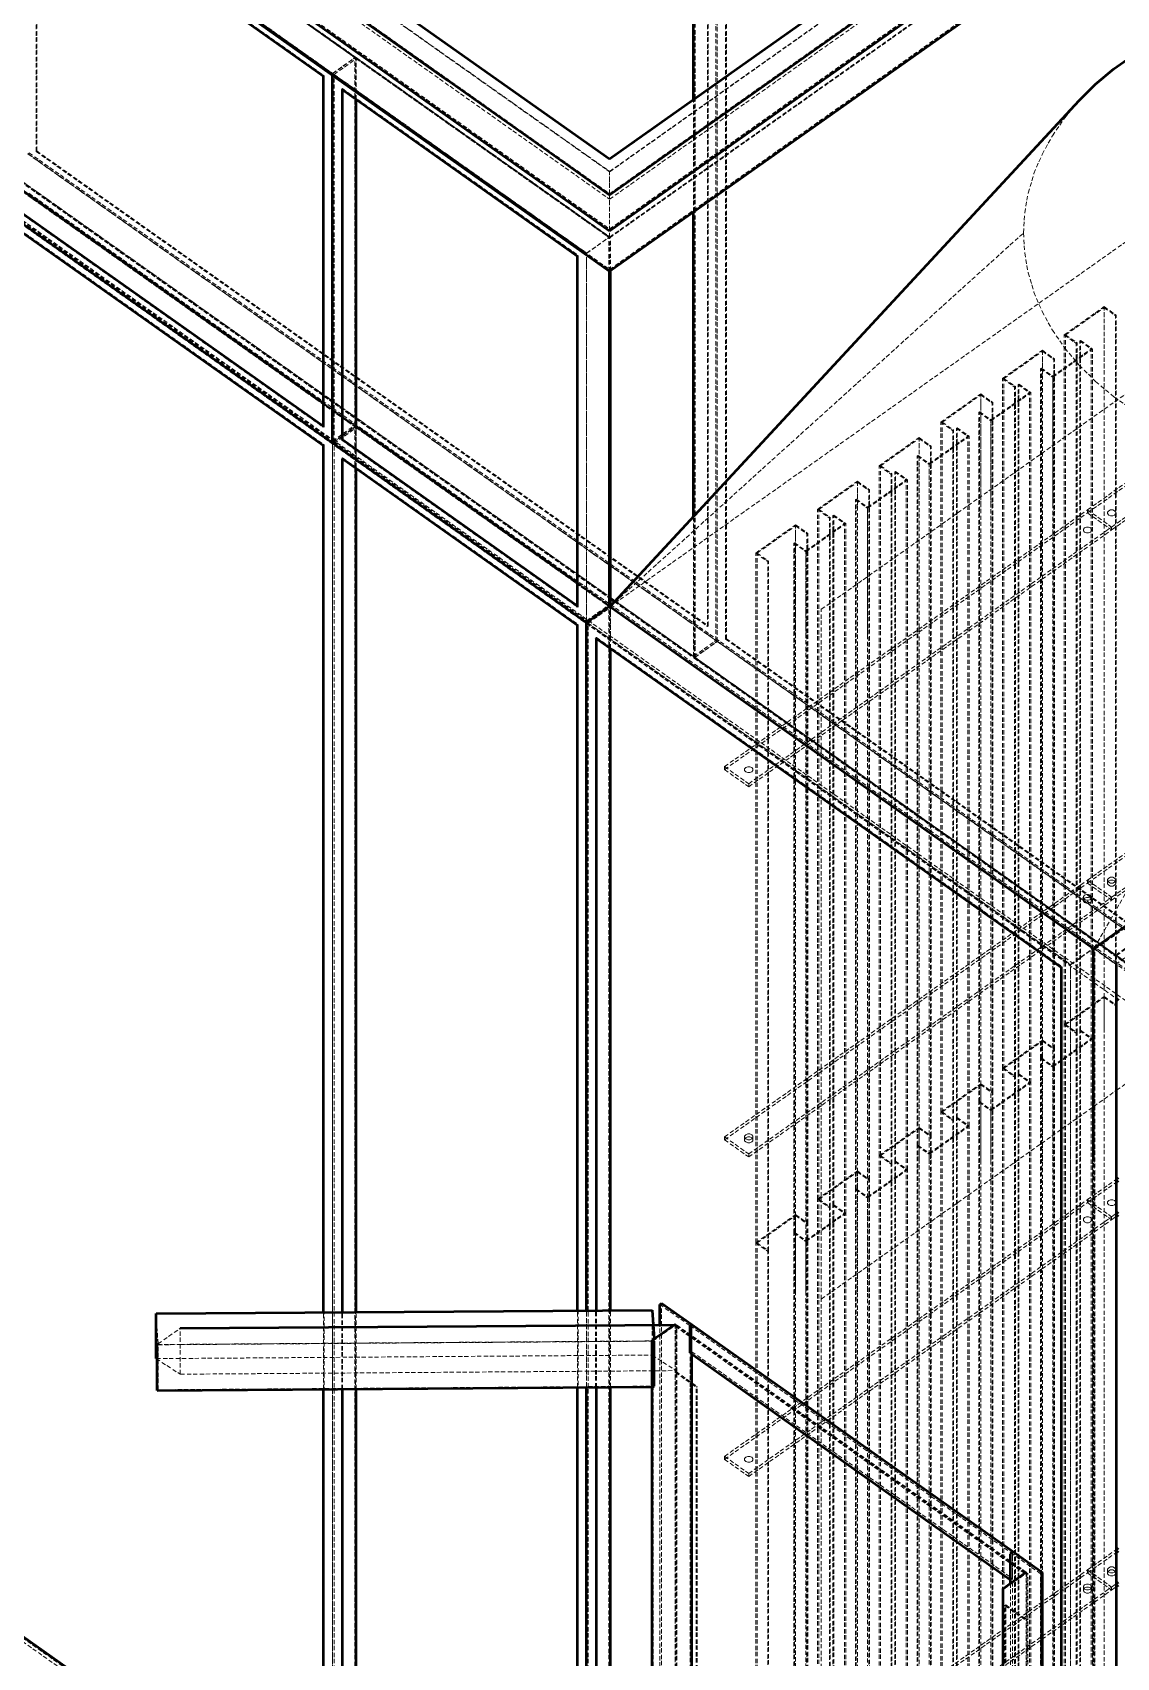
# Model space of a CAD drawing. Header units: millimetres. Extents: x 604 to 12800, y 315 to 9135.
# Drawn here: x 1573 to 2523, y 1482 to 2906 of the extents above; entities that cross this region are included whole.
import ezdxf

# ---------------------------------------------------------------- set-up
doc = ezdxf.new("R2010")
doc.units = ezdxf.units.MM
doc.linetypes.add('Hidden', pattern=[15, 5, -3, 5, -2])
for name, color, linetype, lineweight in [('Default', 7, 'Continuous', 50), ('Edges', 7, 'Hidden', 15), ('HiddenEdges', 2, 'Hidden', 15), ('HiddenSilhouettes', 2, 'Hidden', 15), ('HiddenWires', 7, 'Hidden', 15), ('Silhouettes', 7, 'Continuous', 50), ('Wires', 7, 'Hidden', 15)]:
    doc.layers.add(name, color=color, linetype=linetype, lineweight=lineweight)

# ---------------------------------------------------------------- blocks, each defined once
blk = doc.blocks.new('Isometric')
at = {"layer": 'Edges'}
for points in [[(-1895, 1560.2), (70.7, 170.2)], [(-1895, 1512.8), (70.7, 122.8)], [(70.7, 170.2), (1329.4, 1060.2)], [(70.7, 159.8), (1277, 1012.8)], [(70.7, 122.8), (1329.4, 1012.8)], [(169.7, 322), (169.7, 699)], [(170.6, 322.6), (170.6, 699.6)], [(-1048.6, 493.4), (-263.8, -61.6)], [(554.6, 165.6), (556, 189), (560, 212.2), (566.8, 235), (576.3, 257.4), (588.3, 279.2), (602.8, 300.2), (619.7, 320.3)], [(70.7, 210.2), (70.7, 237)], [(169.7, -164.8), (169.7, 190.7)], [(70.7, 168), (70.7, 170.2)], [(70.7, 159.8), (70.7, 168)], [(71.2, -271), (554.6, 165.6)], [(554.6, 165.6), (556, 142.3), (560, 119.1), (566.8, 96.2), (576.3, 73.8), (588.3, 52), (602.8, 31), (619.7, 10.9), (638.9, -8.1), (660.3, -26), (683.7, -42.5), (708.9, -57.6), (735.8, -71.2), (764.2, -83.1), (793.9, -93.4), (824.7, -101.9), (856.4, -108.6), (888.8, -113.4), (921.6, -116.3), (954.6, -117.2)], [(43.8, -289.7), (43.8, 139.7)], [(70.7, 120.7), (70.7, 122.8)], [(-253.1, -1095.9), (-253.1, -79.7)], [(-242.5, -76.6), (-241.7, -76)], [(-242.5, -76.6), (33.2, -271.6)], [(70.7, -270.7), (70.7, -153.1)], [(71.6, -261.3), (76.8, -265)], [(54.4, -1093.7), (54.4, -307.8)], [(609.5, -2379.7), (609.5, -689.7)], [(636.4, -1684.5), (636.4, -918.8)], [(-459.3, -1097.4), (-457.1, -1133.8)], [(164.7, -1977.8), (164.7, -1111.6)], [(164.7, -1111.6), (539.5, -1376.6)], [(-457.1, -1186.4), (-457.1, -1133.8)], [(-431.3, -1133.6), (120.5, -1129.6)], [(121.6, -1989.4), (121.6, -1129.3)], [(-457.1, -1186.4), (120.5, -1182.2)], [(-242.5, -1766.6), (-242.5, -1185.6)], [(54.4, -1976.6), (54.4, -1183.5)], [(172, -1948.1), (172, -1183.4)], [(539.5, -1376.6), (574.8, -1401.6)], [(539.5, -1408.4), (539.5, -1376.6)], [(574.8, -1401.6), (576.9, -1400.1)], [(574.8, -2267.8), (574.8, -1401.6)], [(531.7, -2279.4), (531.7, -1419.3)]]:
    blk.add_lwpolyline(points, dxfattribs=at)
for points in [[(-1842.7, 1512.8, 0), (70.7, 159.8, 0)], [(70.7, 237, 0), (1272.8, 1087, 0)], [(-226.3, 447, 0), (70.7, 237, 0)], [(-242.5, -76.6, 0), (-242.5, 333.6, 0)], [(170.6, -163.9, 0), (170.6, 191.3, 0)], [(-241.7, -71.9, 0), (-225.4, -60.4, 0)], [(-242.5, -1095.8, 0), (-242.5, -97.8, 0)], [(637.2, -670.1, 0), (954.6, -117.2, 0)], [(662.4, -689.1, 0), (1468.5, -119.1, 0)], [(71.6, -260.4, 0), (77.3, -264.5, 0)], [(43.8, -289.7, 0), (609.5, -689.7, 0)], [(609.5, -689.7, 0), (636.4, -670.7, 0)], [(636.4, -670.7, 0), (662.4, -689.1, 0)], [(662.4, -2379.1, 0), (662.4, -689.1, 0)], [(129.3, -1086.6, 0), (164.7, -1111.6, 0)], [(164.7, -1111.6, 0), (166.8, -1110.1, 0)], [(120.5, -1128.5, 0), (121.6, -1129.3, 0)], [(-458.2, -1187.2, 0), (-457.1, -1186.4, 0)], [(-253.1, -1769.7, 0), (-253.1, -1185.7, 0)], [(166.8, -1179.7, 0), (172, -1183.4, 0)], [(531.7, -1419.3, 0), (556.7, -1401.6, 0)], [(530.6, -1418.5, 0), (531.7, -1419.3, 0)]]:
    blk.add_polyline3d(points, dxfattribs=at)
blk.add_polyline3d([(636.4, -671.5, 0)], close=True, dxfattribs=at)
at = {"layer": 'HiddenEdges'}
for points in [[(-599.8, 260.8), (-599.8, 1929.6)], [(186, -293.6), (186, 1375.2)], [(196.6, -311.7), (196.6, 1378.3)], [(196.6, -312), (196.6, 1376.3)], [(206.3, -309.2), (206.3, 1359.6)], [(-1032.4, 939.8), (-226.3, 369.8)], [(-1059.2, 921.7), (-253.1, 351.7)], [(70.7, -271.5), (1272.8, 578.5)], [(-1032.4, 509.3), (-226.3, -60.7)], [(-1032.4, 508.5), (-226.3, -61.5)], [(-1031.5, 509.1), (-225.4, -60.9)], [(-1031.5, 507.9), (-227.1, -60.9)], [(-224.6, 446.2), (70.7, 237.4)], [(-224.6, 420.2), (70.7, 211.4)], [(-253.1, 352), (-227.1, 370.4)], [(-227.1, -59.2), (-227.1, 370.4)], [(-262.9, -61), (-262.9, 349.2)], [(-253.1, -77.6), (-253.1, 352)], [(-253.1, 351.7), (43.8, 141.7)], [(169.7, 190.7), (169.7, 322)], [(170.6, 191.3), (170.6, 322.6)], [(-609.5, 258.3), (196.6, -311.7)], [(-608.1, 257.2), (1895, -1512.8)], [(-599.8, 260.8), (-598.9, 261.4)], [(-636.4, 239.3), (71.6, -261.3)], [(-635.5, 239.6), (71.6, -260.4)], [(-635.5, 239.1), (170.6, -330.9)], [(-634.3, 238.7), (1842.7, -1512.8)], [(70.7, 211.4), (70.7, 237.4)], [(-608.1, 209.8), (1895, -1560.2)], [(70.7, 160.7), (70.7, 210.2)], [(43.8, 142), (69.9, 160.4)], [(69.9, -269.2), (69.9, 160.4)], [(70.7, 159.8), (71.6, 160.4)], [(43.8, -287.6), (43.8, 142)], [(648.8, 0), (648.8, 79.4)], [(648.8, -727.9), (648.8, 78.2)], [(662.1, -737.3), (662.1, 68.8)], [(621.2, -766.2), (621.2, 39.9)], [(576.6, -778.9), (576.6, 27.2)], [(616.2, -769.7), (616.2, 36.4)], [(589.9, -788.3), (589.9, 17.8)], [(544.1, -820.7), (544.1, -14.6)], [(549.1, -817.2), (549.1, -11.1)], [(588.7, -809.2), (588.7, -3.1)], [(504.5, -153.1), (504.5, -22.6)], [(504.5, -829.9), (504.5, -23.8)], [(517.8, -839.3), (517.8, -33.2)], [(503.2, -849.6), (503.2, -43.5)], [(516.5, -153.1), (516.5, -52.9)], [(516.5, -860.2), (516.5, -54.1)], [(-253.1, -79.3), (-227.1, -60.9)], [(-227.1, -1749.2), (-227.1, -60.9)], [(-226.3, -60.7), (70.7, -270.7)], [(-225.4, -60.9), (71.6, -270.9)], [(432.4, -153.1), (432.4, -73.6)], [(432.4, -880.9), (432.4, -74.8)], [(472, -871.7), (472, -65.6)], [(476.9, -868.2), (476.9, -62.1)], [(-262.9, -1751), (-262.9, -82.2)], [(-253.1, -1767.6), (-253.1, -79.3)], [(445.7, -890.3), (445.7, -84.2)], [(404.8, -919.2), (404.8, -113.1)], [(444.4, -153.1), (444.4, -103.9)], [(444.4, -911.2), (444.4, -105.1)], [(360.3, -153.1), (360.3, -124.6)], [(360.3, -931.9), (360.3, -125.8)], [(399.9, -922.7), (399.9, -116.6)], [(359, -951.6), (359, -145.5)], [(373.6, -941.3), (373.6, -135.2)], [(169.7, -330.7), (169.7, -164.8)], [(170.6, -330.4), (170.6, -163.9)], [(327.7, -973.7), (327.7, -167.6)], [(332.7, -970.2), (332.7, -164.1)], [(372.3, -306.3), (372.3, -154.9)], [(372.3, -962.2), (372.3, -156.1)], [(629.3, -161.6), (629.3, -158.1)], [(288.1, -306.3), (288.1, -175.6)], [(288.1, -982.9), (288.1, -176.8)], [(301.4, -992.3), (301.4, -186.2)], [(286.9, -1002.6), (286.9, -196.5)], [(300.2, -306.3), (300.2, -205.9)], [(300.2, -1013.2), (300.2, -207.1)], [(255.6, -1024.7), (255.6, -218.6)], [(77.3, -264.5), (168.9, -329.2)], [(43.8, -289.3), (69.9, -270.9)], [(69.9, -1959.2), (69.9, -270.9)], [(70.7, -271.5), (70.7, -270.7)], [(70.7, -271.5), (71.2, -271)], [(71.6, -272.1), (635.5, -670.9)], [(33.2, -292.8), (34.1, -292.2)], [(34.1, -1961), (34.1, -292.2)], [(43.8, -1977.6), (43.8, -289.3)], [(45.5, -290.5), (609.5, -689.3)], [(169.7, -331.5), (169.7, -306.3)], [(169.7, -330.7), (196.6, -311.7)], [(196.6, -312), (1001, -880.8)], [(170.6, -330.4), (975, -899.2)], [(170.6, -330.9), (976.7, -900.9)], [(233.3, -481.6), (233.3, -478.1)], [(629.3, -594.3), (629.3, -590.8)], [(657.6, -614.3), (657.6, -610.8)], [(609.5, -689.3), (635.5, -670.9)], [(635.5, -2359.2), (635.5, -670.9)], [(636.4, -671.5), (637.2, -670.1)], [(636.4, -671.5), (637.2, -670.9)], [(662.4, -2316.2), (662.4, -678.3)], [(662.4, -678.3), (663.3, -678.9)], [(598.9, -692.8), (599.8, -692.2)], [(599.8, -2361), (599.8, -692.2)], [(609.5, -2377.6), (609.5, -689.3)], [(648.8, -765.7), (648.8, -726.7)], [(648.8, -1534), (648.8, -727.9)], [(662.1, -1543.4), (662.1, -737.3)], [(576.6, -918.8), (576.6, -777.7)], [(616.2, -1575.8), (616.2, -769.7)], [(621.2, -1572.3), (621.2, -766.2)], [(576.6, -1585), (576.6, -778.9)], [(589.9, -1594.4), (589.9, -788.3)], [(575.4, -1604.7), (575.4, -798.6)], [(588.7, -918.8), (588.7, -808)], [(504.5, -1636), (504.5, -829.9)], [(544.1, -1626.8), (544.1, -820.7)], [(549.1, -1623.3), (549.1, -817.2)], [(517.8, -1645.4), (517.8, -839.3)], [(472, -1677.8), (472, -871.7)], [(476.9, -1674.3), (476.9, -868.2)], [(516.5, -918.8), (516.5, -859)], [(516.5, -1666.3), (516.5, -860.2)], [(432.4, -918.8), (432.4, -879.7)], [(432.4, -1687), (432.4, -880.9)], [(445.7, -1696.4), (445.7, -890.3)], [(233.3, -914.3), (233.3, -910.8)], [(431.1, -1706.7), (431.1, -900.6)], [(444.4, -918.8), (444.4, -910)], [(444.4, -1717.3), (444.4, -911.2)], [(399.9, -1728.8), (399.9, -922.7)], [(404.8, -1725.3), (404.8, -919.2)], [(360.3, -1071.9), (360.3, -930.7)], [(360.3, -1738), (360.3, -931.9)], [(373.6, -1747.4), (373.6, -941.3)], [(359, -1757.7), (359, -951.6)], [(372.3, -1071.9), (372.3, -961)], [(372.3, -1768.3), (372.3, -962.2)], [(288.1, -1789), (288.1, -982.9)], [(327.7, -1779.8), (327.7, -973.7)], [(332.7, -1776.3), (332.7, -970.2)], [(286.9, -1808.7), (286.9, -1002.6)], [(301.4, -1798.4), (301.4, -992.3)], [(255.6, -1830.8), (255.6, -1024.7)], [(300.2, -1071.9), (300.2, -1012)], [(300.2, -1819.3), (300.2, -1013.2)], [(-253.1, -1185.7), (-253.1, -1095.9)], [(54.4, -1183.5), (54.4, -1093.7)], [(131.5, -1951.3), (131.5, -1085.1)], [(-431.3, -1168.2), (-431.3, -1114.5)], [(147.4, -1969.6), (147.4, -1109.5)], [(149.3, -1110.8), (559.5, -1400.8)], [(166.8, -1141.9), (166.8, -1110.1)], [(-457.1, -1133.8), (-431.3, -1133.6)], [(120.5, -1129.6), (122.8, -1129.6)], [(121.6, -1183), (121.6, -1129.3)], [(120.5, -1145.8), (148.5, -1164)], [(166.8, -1141.9), (541.6, -1406.9)], [(-1032.4, -1180.7), (-226.3, -1750.7)], [(-1031.5, -1180.9), (-225.4, -1750.9)], [(148.5, -1945.8), (148.5, -1225.1)], [(233.3, -1287.7), (233.3, -1284.2)], [(541.6, -2241.3), (541.6, -1375.1)], [(556.7, -1401.6), (558.6, -1400.3)], [(557.5, -2259.6), (557.5, -1399.5)], [(557.5, -2236.6), (557.5, -1402.2)], [(558.6, -1401.4), (559.5, -1400.8)], [(559.5, -2235.2), (559.5, -1400.8)], [(657.6, -1420.4), (657.6, -1416.9)], [(534, -2218.4), (534, -1437.8)], [(557.5, -1456), (558.6, -1455.2)]]:
    blk.add_lwpolyline(points, dxfattribs=at)
for points in [[(-1838.5, 1510.7, 0), (70.7, 160.7, 0)], [(70.7, 251.2, 0), (1251.6, 1086.2, 0)], [(70.7, 237.4, 0), (1271.1, 1086.2, 0)], [(70.7, 211.4, 0), (1271.1, 1060.2, 0)], [(70.7, 160.7, 0), (1272.8, 1010.7, 0)], [(-1031.5, 939.2, 0), (-227.1, 370.4, 0)], [(-1057.5, 920.8, 0), (-253.1, 352, 0)], [(-1047.8, 904.2, 0), (-262.9, 349.2, 0)], [(-1057.5, 489.5, 0), (-253.1, -79.3, 0)], [(-1047.8, 472.8, 0), (-262.9, -82.2, 0)], [(-205.1, 446.2, 0), (70.7, 251.2, 0)], [(-226.3, 369.8, 0), (70.7, 159.8, 0)], [(-225.4, 369.2, 0), (69.9, 160.4, 0)], [(-263.8, 348.6, 0), (-262.9, 349.2, 0)], [(-251.4, 350.8, 0), (43.8, 142, 0)], [(-241.7, 334.2, 0), (34.1, 139.2, 0)], [(-609.5, 258, 0), (194.9, -310.8, 0)], [(-599.8, 260.8, 0), (185.1, -294.2, 0)], [(70.7, 251.2, 0), (70.7, 252, 0)], [(70.7, 168, 0), (70.7, 205, 0)], [(43.8, 141.7, 0), (70.7, 160.7, 0)], [(33.2, 138.6, 0), (34.1, 139.2, 0)], [(34.1, -271, 0), (34.1, 139.2, 0)], [(43.8, 139.7, 0), (43.8, 141.7, 0)], [(576.6, 0, 0), (576.6, 28.4, 0)], [(575.4, -798.6, 0), (575.4, 7.5, 0)], [(-226.3, -61.5, 0), (-226.3, 0, 0)], [(588.7, -153.1, 0), (588.7, -1.9, 0)], [(-251.4, -78.8, 0), (-241.7, -71.9, 0)], [(-225.4, -62.1, 0), (69.9, -270.9, 0)], [(-263.8, -82.8, 0), (-262.9, -82.2, 0)], [(-251.4, -80.5, 0), (43.8, -289.3, 0)], [(431.1, -900.6, 0), (431.1, -94.5, 0)], [(-241.7, -97.2, 0), (34.1, -292.2, 0)], [(662.4, -678.3, 0), (1416.5, -145.1, 0)], [(76.8, -265, 0), (1087.2, -979.4, 0)], [(70.7, -271.5, 0), (636.4, -671.5, 0)], [(55.3, -307.2, 0), (599.8, -692.2, 0)], [(170.6, -330.4, 0), (196.6, -312, 0)], [(196.6, -311.7, 0), (1002.7, -881.7, 0)], [(206.3, -309.2, 0), (207.2, -308.6, 0)], [(206.3, -309.2, 0), (991.2, -864.2, 0)], [(638.1, -671.5, 0), (663.3, -689.3, 0)], [(588.7, -1615.3, 0), (588.7, -809.2, 0)], [(504.5, -918.8, 0), (504.5, -828.7, 0)], [(503.2, -1655.7, 0), (503.2, -849.6, 0)], [(288.1, -1071.9, 0), (288.1, -981.7, 0)], [(-242.5, -1185.6, 0), (-242.5, -1095.8, 0)], [(120.5, -1145.8, 0), (120.5, -1093.2, 0)], [(121.6, -1129.3, 0), (148.5, -1110.3, 0)], [(147.4, -1112.2, 0), (557.5, -1402.2, 0)], [(-458.2, -1133.5, 0), (121.6, -1129.3, 0)], [(-459.3, -1150, 0), (120.5, -1145.8, 0)], [(164.7, -1143.4, 0), (166.8, -1141.9, 0)], [(147.4, -1166, 0), (166.8, -1179.7, 0)], [(120.5, -1182.2, 0), (122.8, -1182.2, 0)], [(172, -1183.4, 0), (173.1, -1182.6, 0)], [(557.5, -1402.2, 0), (558.6, -1401.4, 0)], [(532.9, -1438.6, 0), (557.5, -1456, 0)]]:
    blk.add_polyline3d(points, dxfattribs=at)
at = {"layer": 'HiddenSilhouettes'}
for points in [[(-598.9, 261.4), (-598.9, 1930.2)], [(-1842.7, 1558), (70.7, 205)], [(185.1, -294.2), (185.1, 1374.6)], [(207.2, -308.6), (207.2, 1360.2)], [(70.7, 205), (1277, 1058)], [(-1032.4, 940.7), (-226.3, 370.7)], [(-1031.5, 940.4), (-225.4, 370.4)], [(-1057.5, 491.2), (-253.1, -77.6)], [(-251.4, 350.8), (-225.4, 369.2)], [(-226.3, -60.7), (-226.3, 370.7)], [(-226.3, 370.7), (70.7, 160.7)], [(-225.4, 306.3), (-225.4, 370.4)], [(-225.4, 370.4), (71.6, 160.4)], [(-225.4, 321.5), (-225.4, 369.2)], [(-251.4, -78.8), (-251.4, 350.8)], [(-241.7, 333), (-241.7, 334.2)], [(168.9, 190.1), (168.9, 321.4)], [(-636.4, 238.5), (71.6, -262.1)], [(-608.1, 212), (1863, -1535.4)], [(-634.3, 193.5), (1842.7, -1558)], [(-636.4, 189.8), (663.3, -729.2)], [(70.7, 120.7), (70.7, 160.7)], [(71.6, 121.3), (71.6, 160.4)], [(629.3, -158.1), (1053.6, 141.9)], [(657.6, -178.1), (1081.9, 121.9)], [(657.6, -181.6), (1081.9, 118.4)], [(603.8, 46.4), (648.8, 78.2)], [(648.8, 78.2), (662.1, 68.8)], [(662.1, 68.8), (662.9, 69.4)], [(662.9, -736.7), (662.9, 69.4)], [(602.1, -759.7), (602.1, 46.4)], [(602.1, 46.4), (616.2, 36.4)], [(603.8, -759.7), (603.8, 46.4)], [(603.8, 46.4), (617.1, 37)], [(620.3, -766.8), (620.3, 39.3)], [(620.3, 39.3), (633.6, 29.9)], [(531.7, -4.6), (576.6, 27.2)], [(576.6, 28.4), (590.8, 18.4)], [(588.7, -1.9), (633.6, 29.9)], [(588.7, -3.1), (635.3, 29.9)], [(616.2, 36.4), (617.1, 37)], [(617.1, -769.1), (617.1, 37)], [(633.6, -776.2), (633.6, 29.9)], [(635.3, -776.2), (635.3, 29.9)], [(574.5, 6.9), (575.4, 7.5)], [(574.5, -799.2), (574.5, 6.9)], [(574.5, 6.9), (588.7, -3.1)], [(575.4, 7.5), (588.7, -1.9)], [(590.8, -787.7), (590.8, 18.4)], [(-225.4, -60.9), (-225.4, 0)], [(530, -810.7), (530, -4.6)], [(531.7, -810.7), (531.7, -4.6)], [(531.7, -4.6), (545, -14)], [(544.1, -14.6), (545, -14)], [(545, -820.1), (545, -14)], [(548.2, -817.8), (548.2, -11.7)], [(548.2, -11.7), (561.5, -21.1)], [(549.1, -11.1), (563.2, -21.1)], [(-263.8, -33.3), (-227.1, -59.2)], [(459.5, -55.6), (504.5, -23.8)], [(517.8, -33.2), (518.7, -32.6)], [(518.7, -838.7), (518.7, -32.6)], [(561.5, -827.2), (561.5, -21.1)], [(563.2, -827.2), (563.2, -21.1)], [(457.9, -861.7), (457.9, -55.6)], [(459.5, -861.7), (459.5, -55.6)], [(459.5, -55.6), (472.8, -65)], [(502.4, -44.1), (503.2, -43.5)], [(502.4, -850.2), (502.4, -44.1)], [(503.2, -43.5), (516.5, -52.9)], [(-263.8, -60.4), (-262.9, -61)], [(-263.8, -61.6), (-262.9, -61)], [(-253.1, -77.6), (-227.1, -59.2)], [(-251.4, -80.5), (-225.4, -62.1)], [(-226.3, -1750.7), (-226.3, -60.7)], [(-225.4, -153.1), (-225.4, -60.9)], [(444.4, -103.9), (489.4, -72.1)], [(444.4, -105.1), (491.1, -72.1)], [(472.8, -871.1), (472.8, -65)], [(476.1, -62.7), (476.9, -62.1)], [(476.1, -868.8), (476.1, -62.7)], [(476.9, -62.1), (491.1, -72.1)], [(489.4, -878.2), (489.4, -72.1)], [(491.1, -878.2), (491.1, -72.1)], [(-251.4, -78.8), (43.8, -287.6)], [(-251.4, -1768.8), (-251.4, -80.5)], [(446.5, -889.7), (446.5, -83.6)], [(-241.7, -98.4), (-241.7, -97.2)], [(385.7, -912.7), (385.7, -106.6)], [(385.7, -106.6), (399.9, -116.6)], [(387.4, -912.7), (387.4, -106.6)], [(387.4, -106.6), (400.7, -116)], [(404, -919.8), (404, -113.7)], [(404, -113.7), (417.3, -123.1)], [(430.3, -901.2), (430.3, -95.1)], [(638.1, -671.5), (1442.5, -102.7)], [(313.6, -157.6), (360.3, -124.6)], [(315.3, -157.6), (360.3, -125.8)], [(360.3, -125.8), (373.6, -135.2)], [(399.9, -116.6), (400.7, -116)], [(400.7, -922.1), (400.7, -116)], [(417.3, -929.2), (417.3, -123.1)], [(419, -929.2), (419, -123.1)], [(358.1, -146.1), (359, -145.5)], [(358.1, -952.2), (358.1, -146.1)], [(358.1, -146.1), (372.3, -156.1)], [(359, -145.5), (372.3, -154.9)], [(374.4, -940.7), (374.4, -134.6)], [(205.1, -458.1), (629.3, -158.1)], [(313.6, -963.7), (313.6, -157.6)], [(313.6, -157.6), (327.7, -167.6)], [(315.3, -963.7), (315.3, -157.6)], [(315.3, -157.6), (328.6, -167)], [(328.6, -973.1), (328.6, -167)], [(331.8, -164.7), (332.7, -164.1)], [(331.8, -970.8), (331.8, -164.7)], [(331.8, -164.7), (345.1, -174.1)], [(332.7, -164.1), (346.8, -174.1)], [(629.3, -158.1), (657.6, -178.1)], [(629.3, -161.6), (657.6, -181.6)], [(233.3, -478.1), (657.6, -178.1)], [(243.2, -208.6), (288.1, -176.8)], [(288.1, -175.6), (302.3, -185.6)], [(288.1, -176.8), (301.4, -186.2)], [(300.2, -205.9), (345.1, -174.1)], [(300.2, -207.1), (346.8, -174.1)], [(301.4, -186.2), (302.3, -185.6)], [(302.3, -991.7), (302.3, -185.6)], [(345.1, -980.2), (345.1, -174.1)], [(346.8, -980.2), (346.8, -174.1)], [(657.6, -181.6), (657.6, -178.1)], [(241.5, -1014.7), (241.5, -208.6)], [(241.5, -208.6), (255.6, -218.6)], [(243.2, -1014.7), (243.2, -208.6)], [(243.2, -208.6), (256.5, -218)], [(286, -1003.2), (286, -197.1)], [(255.6, -218.6), (256.5, -218)], [(256.5, -1024.1), (256.5, -218)], [(33.2, -270.4), (34.1, -271)], [(33.2, -271.6), (34.1, -271)], [(43.8, -287.6), (69.9, -269.2)], [(45.5, -290.5), (71.6, -272.1)], [(70.7, -1960.7), (70.7, -270.7)], [(70.7, -271.5), (71.2, -271)], [(71.6, -306.3), (71.6, -270.9)], [(71.6, -319.9), (71.6, -272.1)], [(45.5, -1978.8), (45.5, -290.5)], [(629.3, -594.3), (1053.6, -294.3)], [(55.3, -308.4), (55.3, -307.2)], [(170.6, -330.9), (170.6, -306.3)], [(657.6, -614.3), (1081.9, -314.3)], [(169.7, -331.5), (170.6, -330.9)], [(205.1, -461.6), (205.1, -458.1)], [(205.1, -890.8), (629.3, -590.8)], [(205.1, -894.3), (629.3, -594.3)], [(652.8, -593.4), (654.1, -591.8), (656.3, -590.9), (658.9, -590.9), (661.1, -591.8), (662.4, -593.4), (662.4, -595.3), (661.1, -596.8), (658.9, -597.8), (656.3, -597.8), (654.1, -596.8), (652.8, -595.3)], [(652.8, -595.3), (652.8, -591.7)], [(662.4, -593.4), (662.4, -589.9)], [(233.3, -910.8), (657.6, -610.8)], [(233.3, -914.3), (657.6, -614.3)], [(624.5, -613.4), (625.8, -611.8), (628, -610.9), (630.6, -610.9), (632.9, -611.8), (634.2, -613.4), (634.2, -615.3), (632.9, -616.8), (630.6, -617.8), (628, -617.8), (625.8, -616.8), (624.5, -615.3)], [(624.5, -615.3), (624.5, -611.7)], [(634.2, -613.4), (634.2, -609.9)], [(637.2, -2360.9), (637.2, -670.9)], [(638.1, -2359.8), (638.1, -671.5)], [(663.3, -765.7), (663.3, -678.9)], [(602.1, -759.7), (648.8, -726.7)], [(648.8, -726.7), (662.9, -736.7)], [(648.8, -727.9), (662.1, -737.3)], [(662.1, -737.3), (662.9, -736.7)], [(662.9, -1542.8), (662.9, -736.7)], [(663.3, -729.2), (663.3, -729.2)], [(530, -810.7), (576.6, -777.7)], [(588.7, -808), (633.6, -776.2)], [(602.1, -1565.8), (602.1, -759.7)], [(602.1, -759.7), (616.2, -769.7)], [(603.8, -1565.8), (603.8, -759.7)], [(616.2, -769.7), (617.1, -769.1)], [(617.1, -1575.2), (617.1, -769.1)], [(620.3, -766.8), (621.2, -766.2)], [(620.3, -1572.9), (620.3, -766.8)], [(620.3, -766.8), (633.6, -776.2)], [(621.2, -766.2), (635.3, -776.2)], [(633.6, -1582.3), (633.6, -776.2)], [(635.3, -1582.3), (635.3, -776.2)], [(531.7, -810.7), (576.6, -778.9)], [(589.9, -788.3), (590.8, -787.7)], [(590.8, -1593.8), (590.8, -787.7)], [(530, -1616.8), (530, -810.7)], [(530, -810.7), (544.1, -820.7)], [(531.7, -1616.8), (531.7, -810.7)], [(531.7, -810.7), (545, -820.1)], [(574.5, -799.2), (575.4, -798.6)], [(574.5, -1605.3), (574.5, -799.2)], [(574.5, -799.2), (588.7, -809.2)], [(575.4, -798.6), (588.7, -808)], [(457.9, -861.7), (504.5, -828.7)], [(459.5, -861.7), (504.5, -829.9)], [(504.5, -828.7), (518.7, -838.7)], [(504.5, -829.9), (517.8, -839.3)], [(516.5, -859), (561.5, -827.2)], [(516.5, -860.2), (563.2, -827.2)], [(545, -1626.2), (545, -820.1)], [(548.2, -817.8), (549.1, -817.2)], [(548.2, -1623.9), (548.2, -817.8)], [(548.2, -817.8), (561.5, -827.2)], [(549.1, -817.2), (563.2, -827.2)], [(561.5, -1633.3), (561.5, -827.2)], [(563.2, -1633.3), (563.2, -827.2)], [(502.4, -1656.3), (502.4, -850.2)], [(503.2, -849.6), (516.5, -859)], [(518.7, -1644.8), (518.7, -838.7)], [(457.9, -1667.8), (457.9, -861.7)], [(457.9, -861.7), (472, -871.7)], [(459.5, -1667.8), (459.5, -861.7)], [(459.5, -861.7), (472.8, -871.1)], [(472, -871.7), (472.8, -871.1)], [(472.8, -1677.2), (472.8, -871.1)], [(476.1, -1674.9), (476.1, -868.8)], [(476.1, -868.8), (489.4, -878.2)], [(476.9, -868.2), (491.1, -878.2)], [(205.1, -894.3), (205.1, -890.8)], [(205.1, -890.8), (233.3, -910.8)], [(236.9, -893.3), (234.6, -894.2), (232.1, -894.2), (229.8, -893.3), (228.5, -891.7), (228.5, -889.9), (229.8, -888.3), (232.1, -887.4), (234.6, -887.4), (236.9, -888.3), (238.2, -889.9), (238.2, -891.7), (236.9, -893.3)], [(228.5, -893.4), (229.8, -891.8), (232.1, -890.9), (234.6, -890.9), (236.9, -891.8), (238.2, -893.4), (238.2, -895.3), (236.9, -896.8), (234.6, -897.8), (232.1, -897.8), (229.8, -896.8), (228.5, -895.3)], [(228.5, -895.3), (228.5, -891.7)], [(238.2, -893.4), (238.2, -889.9)], [(387.4, -912.7), (432.4, -880.9)], [(444.4, -911.2), (491.1, -878.2)], [(445.7, -890.3), (446.5, -889.7)], [(446.5, -1695.8), (446.5, -889.7)], [(489.4, -1684.3), (489.4, -878.2)], [(491.1, -1684.3), (491.1, -878.2)], [(205.1, -894.3), (233.3, -914.3)], [(430.3, -1707.3), (430.3, -901.2)], [(430.3, -901.2), (444.4, -911.2)], [(431.1, -900.6), (444.4, -910)], [(372.3, -962.2), (419, -929.2)], [(372.3, -961), (417.3, -929.2)], [(385.7, -1718.8), (385.7, -912.7)], [(385.7, -912.7), (399.9, -922.7)], [(387.4, -1718.8), (387.4, -912.7)], [(399.9, -922.7), (400.7, -922.1)], [(400.7, -1728.2), (400.7, -922.1)], [(404, -1725.9), (404, -919.8)], [(404, -919.8), (417.3, -929.2)], [(404.8, -919.2), (419, -929.2)], [(417.3, -1735.3), (417.3, -929.2)], [(419, -1735.3), (419, -929.2)], [(313.6, -963.7), (360.3, -930.7)], [(360.3, -930.7), (374.4, -940.7)], [(360.3, -931.9), (373.6, -941.3)], [(373.6, -941.3), (374.4, -940.7)], [(374.4, -1746.8), (374.4, -940.7)], [(629.3, -964.2), (663.3, -940.2)], [(205.1, -1267.7), (629.3, -967.7)], [(313.6, -1769.8), (313.6, -963.7)], [(313.6, -963.7), (327.7, -973.7)], [(315.3, -1769.8), (315.3, -963.7)], [(315.3, -963.7), (328.6, -973.1)], [(358.1, -1758.3), (358.1, -952.2)], [(359, -951.6), (372.3, -961)], [(629.3, -967.7), (629.3, -964.2)], [(243.2, -1014.7), (288.1, -982.9)], [(288.1, -982.9), (301.4, -992.3)], [(300.2, -1012), (345.1, -980.2)], [(328.6, -1779.2), (328.6, -973.1)], [(331.8, -1776.9), (331.8, -970.8)], [(331.8, -970.8), (345.1, -980.2)], [(345.1, -1786.3), (345.1, -980.2)], [(346.8, -1786.3), (346.8, -980.2)], [(657.6, -984.2), (663.3, -980.2)], [(657.6, -987.7), (663.3, -983.7)], [(657.6, -987.7), (657.6, -984.2)], [(286, -1003.2), (286.9, -1002.6)], [(286, -1809.3), (286, -1003.2)], [(286, -1003.2), (300.2, -1013.2)], [(286.9, -1002.6), (300.2, -1012)], [(301.4, -992.3), (302.3, -991.7)], [(302.3, -1797.8), (302.3, -991.7)], [(241.5, -1820.8), (241.5, -1014.7)], [(241.5, -1014.7), (255.6, -1024.7)], [(243.2, -1820.8), (243.2, -1014.7)], [(255.6, -1024.7), (256.5, -1024.1)], [(256.5, -1830.2), (256.5, -1024.1)], [(-241.7, -1185.6), (-241.7, -1095.8)], [(-225.4, -1185.5), (-225.4, -1095.7)], [(33.2, -1183.7), (33.2, -1093.8)], [(43.8, -1183.6), (43.8, -1093.8)], [(55.3, -1183.5), (55.3, -1093.7)], [(71.6, -1183.4), (71.6, -1093.6)], [(129.3, -1952.8), (129.3, -1110.4)], [(146.2, -1110.3), (148.5, -1110.3)], [(147.4, -1112.2), (148.5, -1111.4)], [(147.4, -1946.6), (147.4, -1112.2)], [(148.5, -1225.1), (148.5, -1110.3)], [(148.5, -1164), (148.5, -1110.3)], [(148.5, -1111.4), (149.3, -1110.8)], [(148.5, -1111.4), (558.6, -1401.4)], [(122.6, -1127), (122.8, -1129.6)], [(148.5, -1165.2), (173.1, -1182.6)], [(-1032.4, -1181.5), (-226.3, -1751.5)], [(120.5, -1183), (120.5, -1182.2)], [(205.1, -1267.7), (205.1, -1264.2)], [(205.1, -1264.2), (233.3, -1284.2)], [(205.1, -1267.7), (233.3, -1287.7)], [(541.6, -1406.9), (541.6, -1375.1)], [(629.3, -1396.9), (663.3, -1372.9)], [(629.3, -1400.4), (663.3, -1376.4)], [(205.1, -1696.9), (629.3, -1396.9)], [(205.1, -1700.4), (629.3, -1400.4)], [(555.6, -1400.8), (557.5, -1399.5)], [(558.6, -1684.5), (558.6, -1400.3)], [(629.3, -1396.9), (657.6, -1416.9)], [(629.3, -1400.4), (629.3, -1396.9)], [(629.3, -1400.4), (657.6, -1420.4)], [(652.8, -1399.5), (654.1, -1397.9), (656.3, -1397), (658.9, -1397), (661.1, -1397.9), (662.4, -1399.5), (662.4, -1401.4), (661.1, -1402.9), (658.9, -1403.9), (656.3, -1403.9), (654.1, -1402.9), (652.8, -1401.4)], [(652.8, -1401.4), (652.8, -1397.8)], [(662.4, -1399.5), (662.4, -1396)], [(539.5, -2242.8), (539.5, -1412.2)], [(624.5, -1419.5), (625.8, -1417.9), (628, -1417), (630.6, -1417), (632.9, -1417.9), (634.2, -1419.5), (634.2, -1421.4), (632.9, -1422.9), (630.6, -1423.9), (628, -1423.9), (625.8, -1422.9), (624.5, -1421.4)], [(624.5, -1421.4), (624.5, -1417.8)], [(634.2, -1419.5), (634.2, -1416)], [(657.6, -1416.9), (663.3, -1412.9)], [(657.6, -1420.4), (663.3, -1416.4)], [(532.9, -1438.6), (534, -1437.8)], [(532.9, -2219.2), (532.9, -1438.6)]]:
    blk.add_lwpolyline(points, dxfattribs=at)
for points in [[(652.8, -589.9), (654.1, -588.3), (656.3, -587.4), (658.9, -587.4), (661.1, -588.3), (662.4, -589.9), (662.4, -591.7), (661.1, -593.3), (658.9, -594.2), (656.3, -594.2), (654.1, -593.3), (652.8, -591.7)], [(624.5, -609.9), (625.8, -608.3), (628, -607.4), (630.6, -607.4), (632.9, -608.3), (634.2, -609.9), (634.2, -611.7), (632.9, -613.3), (630.6, -614.2), (628, -614.2), (625.8, -613.3), (624.5, -611.7)], [(652.8, -1396), (654.1, -1394.4), (656.3, -1393.5), (658.9, -1393.5), (661.1, -1394.4), (662.4, -1396), (662.4, -1397.8), (661.1, -1399.4), (658.9, -1400.3), (656.3, -1400.3), (654.1, -1399.4), (652.8, -1397.8)], [(624.5, -1416), (625.8, -1414.4), (628, -1413.5), (630.6, -1413.5), (632.9, -1414.4), (634.2, -1416), (634.2, -1417.8), (632.9, -1419.4), (630.6, -1420.3), (628, -1420.3), (625.8, -1419.4), (624.5, -1417.8)]]:
    blk.add_lwpolyline(points, close=True, dxfattribs=at)
for points in [[(194.9, -310.8, 0), (194.9, 1377.5, 0)], [(-253.1, 351.7, 0), (-226.3, 370.7, 0)], [(-226.3, 369.8, 0), (-225.4, 370.4, 0)], [(-253.1, 349.7, 0), (-253.1, 351.7, 0)], [(-242.5, 333.6, 0), (-241.7, 334.2, 0)], [(-608.1, 259.3, 0), (1865.3, -1489.7, 0)], [(-598.9, 261.4, 0), (186, -293.6, 0)], [(636.4, -671.5, 0), (1838.5, 178.5, 0)], [(629.3, -161.6, 0), (1053.6, 138.4, 0)], [(602.1, 46.4, 0), (648.8, 79.4, 0)], [(648.8, 79.4, 0), (662.9, 69.4, 0)], [(620.3, 39.3, 0), (621.2, 39.9, 0)], [(621.2, 39.9, 0), (635.3, 29.9, 0)], [(530, -4.6, 0), (576.6, 28.4, 0)], [(576.6, 27.2, 0), (589.9, 17.8, 0)], [(589.9, 17.8, 0), (590.8, 18.4, 0)], [(530, -4.6, 0), (544.1, -14.6, 0)], [(548.2, -11.7, 0), (549.1, -11.1, 0)], [(457.9, -55.6, 0), (504.5, -22.6, 0)], [(504.5, -22.6, 0), (518.7, -32.6, 0)], [(504.5, -23.8, 0), (517.8, -33.2, 0)], [(516.5, -52.9, 0), (561.5, -21.1, 0)], [(516.5, -54.1, 0), (563.2, -21.1, 0)], [(457.9, -55.6, 0), (472, -65.6, 0)], [(502.4, -44.1, 0), (516.5, -54.1, 0)], [(-253.1, -79.7, 0), (-226.3, -60.7, 0)], [(-226.3, -61.5, 0), (-225.4, -60.9, 0)], [(-226.3, -61.5, 0), (70.7, -271.5, 0)], [(-225.4, -109.9, 0), (-225.4, -62.1, 0)], [(385.7, -106.6, 0), (432.4, -73.6, 0)], [(387.4, -106.6, 0), (432.4, -74.8, 0)], [(432.4, -73.6, 0), (446.5, -83.6, 0)], [(432.4, -74.8, 0), (445.7, -84.2, 0)], [(472, -65.6, 0), (472.8, -65, 0)], [(476.1, -62.7, 0), (489.4, -72.1, 0)], [(430.3, -95.1, 0), (431.1, -94.5, 0)], [(431.1, -94.5, 0), (444.4, -103.9, 0)], [(445.7, -84.2, 0), (446.5, -83.6, 0)], [(-242.5, -97.8, 0), (-241.7, -97.2, 0)], [(404, -113.7, 0), (404.8, -113.1, 0)], [(404.8, -113.1, 0), (419, -123.1, 0)], [(430.3, -95.1, 0), (444.4, -105.1, 0)], [(360.3, -124.6, 0), (374.4, -134.6, 0)], [(372.3, -154.9, 0), (417.3, -123.1, 0)], [(372.3, -156.1, 0), (419, -123.1, 0)], [(373.6, -135.2, 0), (374.4, -134.6, 0)], [(663.3, -678.9, 0), (1417.3, -145.7, 0)], [(168.9, -329.2, 0), (168.9, -165.7, 0)], [(205.1, -461.6, 0), (629.3, -161.6, 0)], [(327.7, -167.6, 0), (328.6, -167, 0)], [(233.3, -481.6, 0), (657.6, -181.6, 0)], [(241.5, -208.6, 0), (288.1, -175.6, 0)], [(286, -197.1, 0), (286.9, -196.5, 0)], [(286, -197.1, 0), (300.2, -207.1, 0)], [(286.9, -196.5, 0), (300.2, -205.9, 0)], [(33.2, -243.3, 0), (69.9, -269.2, 0)], [(76.3, -265.5, 0), (169.7, -331.5, 0)], [(70.7, -271.5, 0), (71.6, -270.9, 0)], [(71.6, -270.9, 0), (71.6, -270.6, 0)], [(71.6, -270.9, 0), (637.2, -670.9, 0)], [(185.1, -294.2, 0), (186, -293.6, 0)], [(629.3, -590.8, 0), (1053.6, -290.8, 0)], [(54.4, -307.8, 0), (55.3, -307.2, 0)], [(168.9, -329.2, 0), (194.9, -310.8, 0)], [(207.2, -308.6, 0), (992.1, -863.6, 0)], [(657.6, -610.8, 0), (1081.9, -310.8, 0)], [(169.7, -330.7, 0), (236.9, -378.2, 0)], [(169.7, -331.5, 0), (975.8, -901.5, 0)], [(205.1, -458.1, 0), (233.3, -478.1, 0)], [(205.1, -461.6, 0), (233.3, -481.6, 0)], [(629.3, -590.8, 0), (657.6, -610.8, 0)], [(629.3, -594.3, 0), (657.6, -614.3, 0)], [(-1840.6, -614.3, 0), (636.4, -2365.8, 0)], [(-1838.5, -610.7, 0), (636.4, -2360.7, 0)], [(603.8, -759.7, 0), (648.8, -727.9, 0)], [(576.6, -777.7, 0), (590.8, -787.7, 0)], [(588.7, -809.2, 0), (635.3, -776.2, 0)], [(603.8, -759.7, 0), (617.1, -769.1, 0)], [(576.6, -778.9, 0), (589.9, -788.3, 0)], [(544.1, -820.7, 0), (545, -820.1, 0)], [(502.4, -850.2, 0), (503.2, -849.6, 0)], [(502.4, -850.2, 0), (516.5, -860.2, 0)], [(517.8, -839.3, 0), (518.7, -838.7, 0)], [(476.1, -868.8, 0), (476.9, -868.2, 0)], [(385.7, -912.7, 0), (432.4, -879.7, 0)], [(432.4, -879.7, 0), (446.5, -889.7, 0)], [(432.4, -880.9, 0), (445.7, -890.3, 0)], [(444.4, -910, 0), (489.4, -878.2, 0)], [(430.3, -901.2, 0), (431.1, -900.6, 0)], [(387.4, -912.7, 0), (400.7, -922.1, 0)], [(404, -919.8, 0), (404.8, -919.2, 0)], [(315.3, -963.7, 0), (360.3, -931.9, 0)], [(629.3, -967.7, 0), (663.3, -943.7, 0)], [(205.1, -1264.2, 0), (629.3, -964.2, 0)], [(358.1, -952.2, 0), (359, -951.6, 0)], [(358.1, -952.2, 0), (372.3, -962.2, 0)], [(629.3, -964.2, 0), (657.6, -984.2, 0)], [(629.3, -967.7, 0), (657.6, -987.7, 0)], [(233.3, -1284.2, 0), (657.6, -984.2, 0)], [(241.5, -1014.7, 0), (288.1, -981.7, 0)], [(288.1, -981.7, 0), (302.3, -991.7, 0)], [(300.2, -1013.2, 0), (346.8, -980.2, 0)], [(327.7, -973.7, 0), (328.6, -973.1, 0)], [(331.8, -970.8, 0), (332.7, -970.2, 0)], [(332.7, -970.2, 0), (346.8, -980.2, 0)], [(233.3, -1287.7, 0), (657.6, -987.7, 0)], [(243.2, -1014.7, 0), (256.5, -1024.1, 0)], [(-263.8, -1185.8, 0), (-263.8, -1096, 0)], [(-457.1, -1132.7, 0), (-431.3, -1114.5, 0)], [(146.2, -1110.3, 0), (147.4, -1109.5, 0)], [(147.4, -1109.5, 0), (148.5, -1110.3, 0)], [(149.3, -1945.2, 0), (149.3, -1110.8, 0)], [(166.8, -1144.9, 0), (166.8, -1110.1, 0)], [(-459.3, -1150, 0), (-431.3, -1168.2, 0)], [(-431.3, -1168.2, 0), (148.5, -1164, 0)], [(147.4, -1166, 0), (148.5, -1165.2, 0)], [(173.1, -1963.2, 0), (173.1, -1182.6, 0)], [(557.5, -1399.5, 0), (558.6, -1400.3, 0)], [(233.3, -1716.9, 0), (657.6, -1416.9, 0)], [(233.3, -1720.4, 0), (657.6, -1420.4, 0)], [(539.5, -1408.4, 0), (541.6, -1406.9, 0)], [(534, -1437.8, 0), (558.6, -1455.2, 0)]]:
    blk.add_polyline3d(points, dxfattribs=at)
at = {"layer": 'HiddenWires'}
for points in [[(318.2, -274.3), (742.5, 25.7)], [(652.8, -160.7), (654.1, -159.1)], [(652.8, -162.5), (654.1, -164.1)], [(654.1, -159.1), (656.3, -158.2)], [(654.1, -164.1), (656.3, -165)], [(656.3, -158.2), (658.9, -158.2)], [(656.3, -165), (658.9, -165)], [(658.9, -158.2), (661.1, -159.1)], [(661.1, -159.1), (662.4, -160.7)], [(624.5, -180.7), (625.8, -179.1)], [(624.5, -182.5), (625.8, -184.1)], [(625.8, -179.1), (628, -178.2)], [(625.8, -184.1), (628, -185)], [(628, -178.2), (630.6, -178.2)], [(630.6, -178.2), (632.9, -179.1)], [(632.9, -179.1), (634.2, -180.7)], [(632.9, -184.1), (634.2, -182.5)], [(318.2, -1080.4), (318.2, -274.3)], [(228.5, -460.7), (229.8, -459.1)], [(228.5, -462.5), (228.5, -460.7)], [(228.5, -462.5), (229.8, -464.1)], [(229.8, -459.1), (232.1, -458.2)], [(229.8, -464.1), (232.1, -465)], [(232.1, -458.2), (234.6, -458.2)], [(232.1, -465), (234.6, -465)], [(234.6, -458.2), (236.9, -459.1)], [(234.6, -465), (236.9, -464.1)], [(236.9, -459.1), (238.2, -460.7)], [(318.2, -1080.4), (663.3, -836.4)], [(654.1, -965.2), (656.3, -964.3)], [(656.3, -964.3), (658.9, -964.3)], [(661.1, -965.2), (662.4, -966.8)], [(662.4, -968.6), (662.4, -966.8)], [(625.8, -985.2), (628, -984.3)], [(632.9, -985.2), (634.2, -986.8)], [(634.2, -988.6), (634.2, -986.8)], [(654.1, -970.2), (656.3, -971.1)], [(658.9, -971.1), (661.1, -970.2)], [(625.8, -990.2), (628, -991.1)], [(630.6, -991.1), (632.9, -990.2)], [(632.9, -990.2), (634.2, -988.6)], [(318.2, -1886.5), (318.2, -1080.4)], [(228.5, -1266.8), (229.8, -1265.2)], [(229.8, -1265.2), (232.1, -1264.3)], [(229.8, -1270.2), (232.1, -1271.1)], [(232.1, -1271.1), (234.6, -1271.1)], [(234.6, -1264.3), (236.9, -1265.2)], [(236.9, -1265.2), (238.2, -1266.8)], [(236.9, -1270.2), (238.2, -1268.6)]]:
    blk.add_lwpolyline(points, dxfattribs=at)
for points in [[(652.8, -162.5, 0), (652.8, -160.7, 0)], [(658.9, -165, 0), (661.1, -164.1, 0)], [(661.1, -164.1, 0), (662.4, -162.5, 0)], [(662.4, -162.5, 0), (662.4, -160.7, 0)], [(624.5, -182.5, 0), (624.5, -180.7, 0)], [(628, -185, 0), (630.6, -185, 0)], [(630.6, -185, 0), (632.9, -184.1, 0)], [(634.2, -182.5, 0), (634.2, -180.7, 0)], [(236.9, -464.1, 0), (238.2, -462.5, 0)], [(238.2, -462.5, 0), (238.2, -460.7, 0)], [(652.8, -966.8, 0), (654.1, -965.2, 0)], [(652.8, -968.6, 0), (652.8, -966.8, 0)], [(658.9, -964.3, 0), (661.1, -965.2, 0)], [(624.5, -986.8, 0), (625.8, -985.2, 0)], [(624.5, -988.6, 0), (624.5, -986.8, 0)], [(628, -984.3, 0), (630.6, -984.3, 0)], [(630.6, -984.3, 0), (632.9, -985.2, 0)], [(652.8, -968.6, 0), (654.1, -970.2, 0)], [(656.3, -971.1, 0), (658.9, -971.1, 0)], [(661.1, -970.2, 0), (662.4, -968.6, 0)], [(624.5, -988.6, 0), (625.8, -990.2, 0)], [(628, -991.1, 0), (630.6, -991.1, 0)], [(228.5, -1268.6, 0), (228.5, -1266.8, 0)], [(228.5, -1268.6, 0), (229.8, -1270.2, 0)], [(232.1, -1264.3, 0), (234.6, -1264.3, 0)], [(234.6, -1271.1, 0), (236.9, -1270.2, 0)], [(238.2, -1268.6, 0), (238.2, -1266.8, 0)]]:
    blk.add_polyline3d(points, dxfattribs=at)
at = {"layer": 'Silhouettes'}
for points in [[(-1895, 1558), (70.7, 168)], [(-1895, 1510.7), (70.7, 120.7)], [(70.7, 252), (1251.6, 1087)], [(70.7, 210.2), (1272.8, 1060.2)], [(70.7, 168), (1329.4, 1058)], [(70.7, 120.7), (1329.4, 1010.7)], [(-1047.8, 494), (-263.8, -60.4)], [(-1031.5, 509.6), (-263.8, -33.3)], [(-1059.2, 490.3), (-253.1, -79.7)], [(-236.9, 427.7), (-65.2, 306.3)], [(-226.3, 420.2), (-118.4, 343.9)], [(619.7, 320.3), (638.9, 339.3), (660.3, 357.2), (683.7, 373.7), (708.9, 388.8), (735.8, 402.4), (764.2, 414.4), (793.9, 424.6)], [(-263.8, -61.6), (-263.8, 348.6)], [(-253.1, -79.7), (-253.1, 349.7)], [(-241.7, -76), (-241.7, 333)], [(-65.2, 306.3), (0, 260.2)], [(0, 260.2), (70.7, 210.2)], [(168.9, -165.7), (168.9, 190.1)], [(33.2, -271.6), (33.2, 138.6)], [(70.7, -270.7), (70.7, 120.7)], [(-225.4, -60.4), (33.2, -243.3)], [(-241.7, -1095.8), (-241.7, -98.4)], [(-225.4, -1095.7), (-225.4, -109.9)], [(636.4, -670.7), (1442.5, -100.7)], [(71.6, -262.1), (76.3, -265.5)], [(70.7, -270.7), (636.4, -670.7)], [(33.2, -1093.8), (33.2, -292.8)], [(43.8, -1093.8), (43.8, -289.7)], [(54.4, -307.8), (598.9, -692.8)], [(598.9, -2361.6), (598.9, -692.8)], [(663.3, -2377.6), (663.3, -689.3)], [(663.3, -940.2), (665.7, -938.4)], [(663.3, -943.7), (665.7, -941.9)], [(663.3, -980.2), (665.7, -978.4)], [(663.3, -983.7), (665.7, -981.9)], [(-459.3, -1097.4), (120.5, -1093.2)], [(-459.3, -1150), (-459.3, -1097.4)], [(120.5, -1093.2), (122.6, -1127)], [(120.5, -1128.5), (146.2, -1110.3)], [(164.7, -1143.4), (164.7, -1111.6)], [(-458.2, -1187.2), (-458.2, -1133.5)], [(120.5, -1182.2), (120.5, -1128.5)], [(122.8, -1182.2), (122.8, -1129.6)], [(164.7, -1143.4), (539.5, -1408.4)], [(166.8, -1944.4), (166.8, -1144.9)], [(-1031.5, -1180.4), (-263.8, -1723.3)], [(-263.8, -1751.6), (-263.8, -1185.8)], [(-241.7, -1766), (-241.7, -1185.6)], [(-225.4, -1750.4), (-225.4, -1185.5)], [(43.8, -1979.7), (43.8, -1183.6)], [(55.3, -1976), (55.3, -1183.5)], [(120.5, -1988.6), (120.5, -1183)], [(539.5, -1376.6), (541.6, -1375.1)], [(539.5, -1412.2), (539.5, -1378.2)], [(541.6, -1375.1), (576.9, -1400.1)], [(663.3, -1372.9), (665.7, -1371.2)], [(663.3, -1376.4), (665.7, -1374.7)], [(530.6, -1418.5), (555.6, -1400.8)], [(576.9, -2266.3), (576.9, -1400.1)], [(530.6, -2278.6), (530.6, -1418.5)], [(663.3, -1412.9), (665.7, -1411.2)], [(663.3, -1416.4), (665.7, -1414.7)]]:
    blk.add_lwpolyline(points, dxfattribs=at)
for points in [[(-1048.6, 903.6, 0), (-263.8, 348.6, 0)], [(168.9, 321.4, 0), (168.9, 698.4, 0)], [(-1048.6, 472.2, 0), (-263.8, -82.8, 0)], [(-205.1, 447, 0), (70.7, 252, 0)], [(-242.5, 333.6, 0), (33.2, 138.6, 0)], [(-225.4, -60.4, 0), (-225.4, 321.5, 0)], [(71.2, -271, 0), (619.7, 320.3, 0)], [(71.6, -270.6, 0), (71.6, 121.3, 0)], [(-263.8, -1096, 0), (-263.8, -82.8, 0)], [(-253.1, -79.7, 0), (43.8, -289.7, 0)], [(-241.7, -76, 0), (33.2, -270.4, 0)], [(-242.5, -97.8, 0), (33.2, -292.8, 0)], [(43.8, -289.7, 0), (70.7, -270.7, 0)], [(55.3, -1093.7, 0), (55.3, -308.4, 0)], [(71.6, -1093.6, 0), (71.6, -319.9, 0)], [(636.4, -918.8, 0), (636.4, -670.7, 0)], [(663.3, -729.2, 0), (665.7, -730.9, 0)], [(129.3, -1086.6, 0), (131.5, -1085.1, 0)], [(129.3, -1110.4, 0), (129.3, -1086.6, 0)], [(131.5, -1085.1, 0), (166.8, -1110.1, 0)], [(-431.3, -1114.5, 0), (146.2, -1110.3, 0)], [(166.8, -1110.1, 0), (541.6, -1375.1, 0)], [(-458.2, -1133.5, 0), (-457.1, -1132.7, 0)], [(-458.2, -1187.2, 0), (121.6, -1183, 0)], [(33.2, -1961.6, 0), (33.2, -1183.7, 0)], [(71.6, -1960.4, 0), (71.6, -1183.4, 0)], [(121.6, -1183, 0), (122.8, -1182.2, 0)]]:
    blk.add_polyline3d(points, dxfattribs=at)
blk.add_polyline3d([(70.7, -270.7, 0)], close=True, dxfattribs=at)
at = {"layer": 'Wires'}
blk.add_lwpolyline([(663.3, -836.4), (742.5, -780.4)], dxfattribs=at)

msp = doc.modelspace()

# ---------------------------------------------------------------- block references
at = {"layer": 'Default', "xscale": 0.75, "yscale": 0.75, "zscale": 0.75}
msp.add_blockref('Isometric', (2025.5, 2606), dxfattribs=at)

doc.saveas('drawing.dxf')
